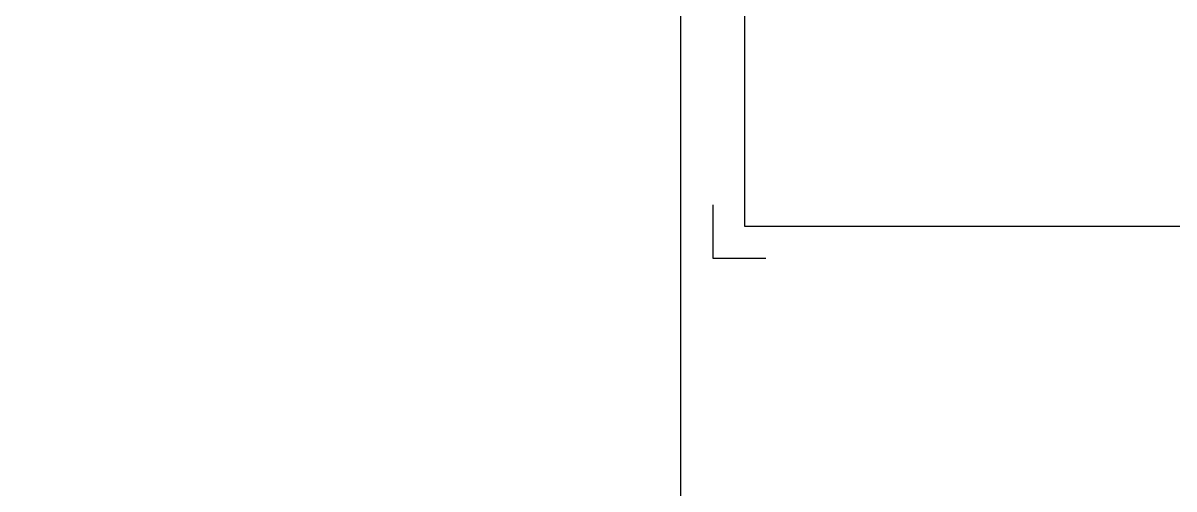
# Model space of a CAD drawing. Header units: metres. Extents: x -5618 to 118954, y -306 to 4637.
# Drawn here: x 24471 to 25193, y 749 to 1041 of the extents above; entities that cross this region are included whole.
import ezdxf

# ---------------------------------------------------------------- set-up
doc = ezdxf.new("R2010")
doc.units = ezdxf.units.M

msp = doc.modelspace()

# ---------------------------------------------------------------- linework, layer by layer
for points in [[(23523.95318611898, 1573.712024386547), (23523.95318611898, 623.8090243860323), (24883.81518608868, 623.8090243860323), (24883.81518608868, 1573.712024386547)], [(24923.81118608895, 1573.712024445221), (24923.81118608895, 913.7780244450963), (25873.71618608875, 913.7780244450963), (25873.71618608875, 1573.712024445221)]]:
    msp.add_lwpolyline(points, close=True)
msp.add_lwpolyline([(24903.81318608882, 927.1100244451494), (24903.81318608882, 893.7800244451913), (24937.14318608889, 893.7800244451913)])

doc.saveas('drawing.dxf')
